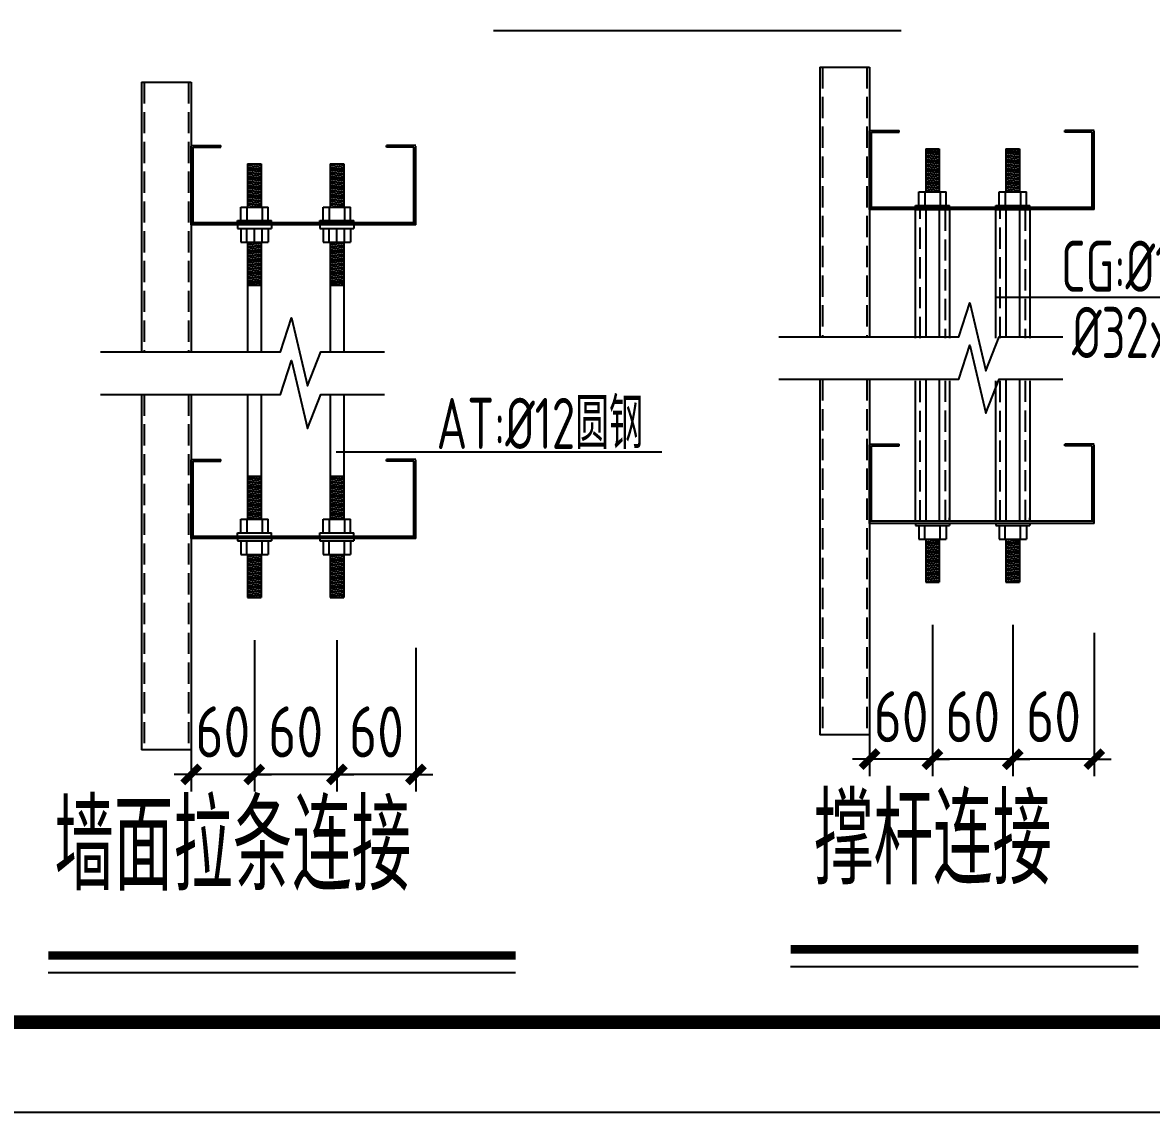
# Model space of a CAD drawing. Extents: x 177291 to 1288761, y 177638 to 322898.
# Drawn here: x 1037225 to 1050487, y 177960 to 190771 of the extents above; entities that cross this region are included whole.
import ezdxf
from ezdxf.enums import TextEntityAlignment as Align

# ---------------------------------------------------------------- set-up
doc = ezdxf.new("R2010")
doc.units = 0
doc.header["$LTSCALE"] = 1000
doc.linetypes.add('DASH', pattern=[0.35, 0.25, -0.1])
for name, color, linetype in [('AXIS_DIM', 3, 'Continuous'), ('Jjlx', 2, 'Continuous'), ('LT', 27, 'Continuous'), ('NUM', 7, 'Continuous'), ('PUB_TITLE', 4, 'Continuous'), ('PZ', 202, 'Continuous'), ('THIN', 7, 'Continuous'), ('引线', 3, 'Continuous'), ('文字', 7, 'Continuous'), ('细实线', 6, 'Continuous')]:
    doc.layers.add(name, color=color, linetype=linetype)
doc.styles.add('TSSD_Dimension', font='Tssdeng.shx', dxfattribs={"width": 0.8, "bigfont": 'hztxt.shx'})
doc.styles.add('标准字体', font='tssdeng.shx', dxfattribs={"width": 0.7, "bigfont": 'tssdchn.shx'})
doc.dimstyles.new('TSSD_20_200', dxfattribs={"dimtxt": 600, "dimasz": 200, "dimexe": 200, "dimexo": 500, "dimgap": 200, "dimtad": 1, "dimdec": 0, "dimlfac": 0.05, "dimzin": 0, "dimdsep": 46, "dimtxsty": 'TSSD_Dimension', "dimblk": 'ARCHTICK', "dimblk1": 'ARCHTICK', "dimblk2": 'ARCHTICK', "dimcen": 0, "dimdle": 200, "dimclrt": 7, "dimadec": 0, "dimazin": 0, "dimtfac": 1, "dimtdec": 0, "dimtix": 1, "dimtmove": 2, "dimatfit": 3, "dimfxl": 1, "dimtolj": 1, "dimtzin": 0, "dimarcsym": 0})

# ---------------------------------------------------------------- blocks, each defined once
blk = doc.blocks.new('_ArchTick')
at = {"color": 0, "linetype": 'ByBlock', "const_width": 0.4}
blk.add_lwpolyline([(-0.5, -0.5), (0.5, 0.5)], dxfattribs=at)
blk = doc.blocks.new('*D662')
at = {"layer": 'AXIS_DIM', "color": 0, "lineweight": -2, "transparency": 16777216}
for p, q in [((1039206, 183512), (1039206, 181733)), ((1039948, 183512), (1039948, 181733)), ((1039206, 181933), (1039006, 181933)), ((1039948, 181933), (1039206, 181933)), ((1039948, 181933), (1040148, 181933))]:
    blk.add_line(p, q, dxfattribs=at)
at = {"layer": 'Defpoints', "color": 0, "transparency": 16777216}
for p in [(1039206, 184012), (1039948, 184012), (1039206, 181933)]:
    blk.add_point(p, dxfattribs=at)
at = {"layer": 'AXIS_DIM', "color": 0, "lineweight": -2, "transparency": 16777216, "xscale": 200, "yscale": 200, "zscale": 200}
blk.add_blockref('_ArchTick', (1039206, 181933), dxfattribs=at)
at = {"layer": 'AXIS_DIM', "color": 0, "lineweight": -2, "transparency": 16777216, "xscale": 200, "yscale": 200, "zscale": 200, "rotation": 180}
blk.add_blockref('_ArchTick', (1039948, 181933), dxfattribs=at)
at = {"layer": 'AXIS_DIM', "color": 7, "transparency": 16777216, "insert": (1039577, 182433), "char_height": 600, "attachment_point": 5, "style": 'TSSD_Dimension'}
blk.add_mtext('\\A1;60', dxfattribs=at)
blk = doc.blocks.new('*D663')
at = {"layer": 'AXIS_DIM', "color": 0, "lineweight": -2, "transparency": 16777216}
for p, q in [((1040917, 183512), (1040917, 181733)), ((1041846, 183420), (1041846, 181733)), ((1040917, 181933), (1040717, 181933)), ((1041846, 181933), (1040917, 181933)), ((1041846, 181933), (1042046, 181933))]:
    blk.add_line(p, q, dxfattribs=at)
at = {"layer": 'Defpoints', "color": 0, "transparency": 16777216}
for p in [(1040917, 184012), (1041846, 183920), (1040917, 181933)]:
    blk.add_point(p, dxfattribs=at)
at = {"layer": 'AXIS_DIM', "color": 0, "lineweight": -2, "transparency": 16777216, "xscale": 200, "yscale": 200, "zscale": 200}
blk.add_blockref('_ArchTick', (1040917, 181933), dxfattribs=at)
at = {"layer": 'AXIS_DIM', "color": 0, "lineweight": -2, "transparency": 16777216, "xscale": 200, "yscale": 200, "zscale": 200, "rotation": 180}
blk.add_blockref('_ArchTick', (1041846, 181933), dxfattribs=at)
at = {"layer": 'AXIS_DIM', "color": 7, "transparency": 16777216, "insert": (1041382, 182433), "char_height": 600, "attachment_point": 5, "style": 'TSSD_Dimension'}
blk.add_mtext('\\A1;60', dxfattribs=at)
blk = doc.blocks.new('*D664')
at = {"layer": 'AXIS_DIM', "color": 0, "lineweight": -2, "transparency": 16777216}
for p, q in [((1048858, 183691), (1048858, 181912)), ((1049816, 183598), (1049816, 181912)), ((1048858, 182112), (1048658, 182112)), ((1049816, 182112), (1048858, 182112)), ((1049816, 182112), (1050016, 182112))]:
    blk.add_line(p, q, dxfattribs=at)
at = {"layer": 'Defpoints', "color": 0, "transparency": 16777216}
for p in [(1048858, 184191), (1049816, 184098), (1048858, 182112)]:
    blk.add_point(p, dxfattribs=at)
at = {"layer": 'AXIS_DIM', "color": 0, "lineweight": -2, "transparency": 16777216, "xscale": 200, "yscale": 200, "zscale": 200}
blk.add_blockref('_ArchTick', (1048858, 182112), dxfattribs=at)
at = {"layer": 'AXIS_DIM', "color": 0, "lineweight": -2, "transparency": 16777216, "xscale": 200, "yscale": 200, "zscale": 200, "rotation": 180}
blk.add_blockref('_ArchTick', (1049816, 182112), dxfattribs=at)
at = {"layer": 'AXIS_DIM', "color": 7, "transparency": 16777216, "insert": (1049337, 182612), "char_height": 600, "attachment_point": 5, "style": 'TSSD_Dimension'}
blk.add_mtext('\\A1;60', dxfattribs=at)
blk = doc.blocks.new('*D665')
at = {"layer": 'AXIS_DIM', "color": 0, "lineweight": -2, "transparency": 16777216}
for p, q in [((1047176, 183691), (1047176, 181912)), ((1047915, 183691), (1047915, 181912)), ((1047176, 182112), (1046976, 182112)), ((1047915, 182112), (1047176, 182112)), ((1047915, 182112), (1048115, 182112))]:
    blk.add_line(p, q, dxfattribs=at)
at = {"layer": 'Defpoints', "color": 0, "transparency": 16777216}
for p in [(1047176, 184191), (1047915, 184191), (1047176, 182112)]:
    blk.add_point(p, dxfattribs=at)
at = {"layer": 'AXIS_DIM', "color": 0, "lineweight": -2, "transparency": 16777216, "xscale": 200, "yscale": 200, "zscale": 200}
blk.add_blockref('_ArchTick', (1047176, 182112), dxfattribs=at)
at = {"layer": 'AXIS_DIM', "color": 0, "lineweight": -2, "transparency": 16777216, "xscale": 200, "yscale": 200, "zscale": 200, "rotation": 180}
blk.add_blockref('_ArchTick', (1047915, 182112), dxfattribs=at)
at = {"layer": 'AXIS_DIM', "color": 7, "transparency": 16777216, "insert": (1047546, 182612), "char_height": 600, "attachment_point": 5, "style": 'TSSD_Dimension'}
blk.add_mtext('\\A1;60', dxfattribs=at)
blk = doc.blocks.new('*D666')
at = {"layer": 'AXIS_DIM', "color": 0, "lineweight": -2, "transparency": 16777216}
for p, q in [((1047915, 183691), (1047915, 181912)), ((1048858, 183691), (1048858, 181912)), ((1047915, 182112), (1047715, 182112)), ((1048858, 182112), (1047915, 182112)), ((1048858, 182112), (1049058, 182112))]:
    blk.add_line(p, q, dxfattribs=at)
at = {"layer": 'Defpoints', "color": 0, "transparency": 16777216}
for p in [(1047915, 184191), (1048858, 184191), (1047915, 182112)]:
    blk.add_point(p, dxfattribs=at)
at = {"layer": 'AXIS_DIM', "color": 0, "lineweight": -2, "transparency": 16777216, "xscale": 200, "yscale": 200, "zscale": 200}
blk.add_blockref('_ArchTick', (1047915, 182112), dxfattribs=at)
at = {"layer": 'AXIS_DIM', "color": 0, "lineweight": -2, "transparency": 16777216, "xscale": 200, "yscale": 200, "zscale": 200, "rotation": 180}
blk.add_blockref('_ArchTick', (1048858, 182112), dxfattribs=at)
at = {"layer": 'AXIS_DIM', "color": 7, "transparency": 16777216, "insert": (1048387, 182612), "char_height": 600, "attachment_point": 5, "style": 'TSSD_Dimension'}
blk.add_mtext('\\A1;60', dxfattribs=at)
blk = doc.blocks.new('*D667')
at = {"layer": 'AXIS_DIM', "color": 0, "lineweight": -2, "transparency": 16777216}
for p, q in [((1039948, 183512), (1039948, 181733)), ((1040917, 183512), (1040917, 181733)), ((1039948, 181933), (1039748, 181933)), ((1040917, 181933), (1039948, 181933)), ((1040917, 181933), (1041117, 181933))]:
    blk.add_line(p, q, dxfattribs=at)
at = {"layer": 'Defpoints', "color": 0, "transparency": 16777216}
for p in [(1039948, 184012), (1040917, 184012), (1039948, 181933)]:
    blk.add_point(p, dxfattribs=at)
at = {"layer": 'AXIS_DIM', "color": 0, "lineweight": -2, "transparency": 16777216, "xscale": 200, "yscale": 200, "zscale": 200}
blk.add_blockref('_ArchTick', (1039948, 181933), dxfattribs=at)
at = {"layer": 'AXIS_DIM', "color": 0, "lineweight": -2, "transparency": 16777216, "xscale": 200, "yscale": 200, "zscale": 200, "rotation": 180}
blk.add_blockref('_ArchTick', (1040917, 181933), dxfattribs=at)
at = {"layer": 'AXIS_DIM', "color": 7, "transparency": 16777216, "insert": (1040433, 182433), "char_height": 600, "attachment_point": 5, "style": 'TSSD_Dimension'}
blk.add_mtext('\\A1;60', dxfattribs=at)

msp = doc.modelspace()

# ---------------------------------------------------------------- linework, layer by layer
at = {"color": 3}
msp.add_lwpolyline([(1042755.59, 190675.53), (1047548.3, 190675.53)], dxfattribs=at)
at = {"layer": 'Jjlx', "linetype": 'DASH'}
for p, q in [((1046621.83, 190247.37), (1046621.83, 187077.74)), ((1047144.42, 190247.37), (1047144.42, 187077.74)), ((1038651.64, 190068.8), (1038651.64, 186899.17)), ((1039174.24, 190068.8), (1039174.24, 186899.17)), ((1046621.83, 186577.18), (1046621.83, 182398.72)), ((1047144.42, 186577.18), (1047144.42, 182398.72)), ((1038651.64, 186398.61), (1038651.64, 182220.15)), ((1039174.24, 186398.61), (1039174.24, 182220.15))]:
    msp.add_line(p, q, dxfattribs=at)
at = {"layer": 'Jjlx'}
for p, q in [((1047755.09, 188621.11, 2889.46), (1047755.09, 188781.11, 2889.46)), ((1047755.09, 188781.11, 2889.46), (1048075.09, 188781.11, 2889.46)), ((1047825.92, 188781.11, 2889.46), (1047825.92, 188621.11, 2889.46)), ((1048004.26, 188781.11, 2889.46), (1048004.26, 188621.11, 2889.46)), ((1048075.09, 188621.11, 2889.46), (1048075.09, 188781.11, 2889.46)), ((1048698.38, 188621.11, 2889.46), (1048698.38, 188781.11, 2889.46)), ((1048698.38, 188781.11, 2889.46), (1049018.38, 188781.11, 2889.46)), ((1048769.21, 188781.11, 2889.46), (1048769.21, 188621.11, 2889.46)), ((1048947.55, 188781.11, 2889.46), (1048947.55, 188621.11, 2889.46)), ((1049018.38, 188621.11, 2889.46), (1049018.38, 188781.11, 2889.46)), ((1039788.3, 188602.55, 2889.46), (1040108.3, 188602.55, 2889.46)), ((1039788.3, 188442.55, 2889.46), (1039788.3, 188602.55, 2889.46)), ((1039859.13, 188602.55, 2889.46), (1039859.13, 188442.55, 2889.46)), ((1040037.46, 188602.55, 2889.46), (1040037.46, 188442.55, 2889.46)), ((1040108.3, 188442.55, 2889.46), (1040108.3, 188602.55, 2889.46)), ((1040757.28, 188602.55, 2889.46), (1041077.28, 188602.55, 2889.46)), ((1040757.28, 188442.55, 2889.46), (1040757.28, 188602.55, 2889.46)), ((1040828.11, 188602.55, 2889.46), (1040828.11, 188442.55, 2889.46)), ((1041006.45, 188602.55, 2889.46), (1041006.45, 188442.55, 2889.46)), ((1041077.28, 188442.55, 2889.46), (1041077.28, 188602.55, 2889.46)), ((1039748.3, 188442.55, 2889.46), (1040148.3, 188442.55, 2889.46)), ((1039748.3, 188415.88, 2889.46), (1039748.3, 188442.55, 2889.46)), ((1039748.3, 188393.89, 2889.46), (1039748.3, 188349.21, 2889.46)), ((1039748.3, 188349.21, 2889.46), (1040148.3, 188349.21, 2889.46)), ((1039788.3, 188349.21, 2889.46), (1039788.3, 188189.21, 2889.46)), ((1039859.13, 188189.21, 2889.46), (1039859.13, 188349.21, 2889.46)), ((1039948.3, 188189.21, 2889.46), (1039948.3, 188349.21, 2889.46)), ((1040037.46, 188189.21, 2889.46), (1040037.46, 188349.21, 2889.46)), ((1040108.3, 188349.21, 2889.46), (1040108.3, 188189.21, 2889.46)), ((1040148.3, 188415.88, 2889.46), (1040148.3, 188442.55, 2889.46)), ((1040148.3, 188393.89, 2889.46), (1040148.3, 188349.21, 2889.46)), ((1040717.28, 188442.55, 2889.46), (1041117.28, 188442.55, 2889.46)), ((1040717.28, 188415.88, 2889.46), (1040717.28, 188442.55, 2889.46)), ((1040717.28, 188393.89, 2889.46), (1040717.28, 188349.21, 2889.46)), ((1040717.28, 188349.21, 2889.46), (1041117.28, 188349.21, 2889.46)), ((1040757.28, 188349.21, 2889.46), (1040757.28, 188189.21, 2889.46)), ((1040828.11, 188189.21, 2889.46), (1040828.11, 188349.21, 2889.46)), ((1040917.28, 188189.21, 2889.46), (1040917.28, 188349.21, 2889.46)), ((1041006.45, 188189.21, 2889.46), (1041006.45, 188349.21, 2889.46)), ((1041077.28, 188349.21, 2889.46), (1041077.28, 188189.21, 2889.46)), ((1041117.28, 188415.88, 2889.46), (1041117.28, 188442.55, 2889.46)), ((1041117.28, 188393.89, 2889.46), (1041117.28, 188349.21, 2889.46)), ((1039788.3, 188189.21, 2889.46), (1040108.3, 188189.21, 2889.46)), ((1040757.28, 188189.21, 2889.46), (1041077.28, 188189.21, 2889.46)), ((1039788.3, 184932.36, 2889.46), (1040108.3, 184932.36, 2889.46)), ((1039788.3, 184772.36, 2889.46), (1039788.3, 184932.36, 2889.46)), ((1039859.13, 184932.36, 2889.46), (1039859.13, 184772.36, 2889.46)), ((1040037.46, 184932.36, 2889.46), (1040037.46, 184772.36, 2889.46)), ((1040108.3, 184772.36, 2889.46), (1040108.3, 184932.36, 2889.46)), ((1040757.28, 184932.36, 2889.46), (1041077.28, 184932.36, 2889.46)), ((1040757.28, 184772.36, 2889.46), (1040757.28, 184932.36, 2889.46)), ((1040828.11, 184932.36, 2889.46), (1040828.11, 184772.36, 2889.46)), ((1041006.45, 184932.36, 2889.46), (1041006.45, 184772.36, 2889.46)), ((1041077.28, 184772.36, 2889.46), (1041077.28, 184932.36, 2889.46)), ((1039748.3, 184772.36, 2889.46), (1040148.3, 184772.36, 2889.46)), ((1039748.3, 184729.69, 2889.46), (1039748.3, 184772.36, 2889.46)), ((1040148.3, 184729.69, 2889.46), (1040148.3, 184772.36, 2889.46)), ((1040717.28, 184772.36, 2889.46), (1041117.28, 184772.36, 2889.46)), ((1040717.28, 184729.69, 2889.46), (1040717.28, 184772.36, 2889.46)), ((1041117.28, 184729.69, 2889.46), (1041117.28, 184772.36, 2889.46)), ((1039748.3, 184705.69, 2889.46), (1039748.3, 184679.02, 2889.46)), ((1039748.3, 184679.02, 2889.46), (1040148.3, 184679.02, 2889.46)), ((1039788.3, 184679.02, 2889.46), (1039788.3, 184519.02, 2889.46)), ((1039859.13, 184519.02, 2889.46), (1039859.13, 184679.02, 2889.46)), ((1040037.46, 184519.02, 2889.46), (1040037.46, 184679.02, 2889.46)), ((1040108.3, 184679.02, 2889.46), (1040108.3, 184519.02, 2889.46)), ((1040148.3, 184705.69, 2889.46), (1040148.3, 184679.02, 2889.46)), ((1040717.28, 184705.69, 2889.46), (1040717.28, 184679.02, 2889.46)), ((1040717.28, 184679.02, 2889.46), (1041117.28, 184679.02, 2889.46)), ((1040757.28, 184679.02, 2889.46), (1040757.28, 184519.02, 2889.46)), ((1040828.11, 184519.02, 2889.46), (1040828.11, 184679.02, 2889.46)), ((1041006.45, 184519.02, 2889.46), (1041006.45, 184679.02, 2889.46)), ((1041077.28, 184679.02, 2889.46), (1041077.28, 184519.02, 2889.46)), ((1041117.28, 184705.69, 2889.46), (1041117.28, 184679.02, 2889.46)), ((1039788.3, 184519.02, 2889.46), (1040108.3, 184519.02, 2889.46)), ((1040757.28, 184519.02, 2889.46), (1041077.28, 184519.02, 2889.46))]:
    msp.add_line(p, q, dxfattribs=at)
at = {"layer": 'LT'}
for p, q in [((1047175.99, 189503.04), (1047523.13, 189503.04)), ((1047175.99, 188572.46), (1047175.99, 189496.46)), ((1047199.99, 188596.46), (1047199.99, 189482.73)), ((1047199.99, 189482.73), (1047523.13, 189482.73)), ((1047523.13, 189482.73), (1047523.13, 189503.04)), ((1049468.85, 189482.73), (1049468.85, 189503.04)), ((1049815.99, 189503.04), (1049468.85, 189503.04)), ((1049791.99, 189482.73), (1049468.85, 189482.73)), ((1049791.99, 188596.46), (1049791.99, 189482.73)), ((1049815.99, 188572.46), (1049815.99, 189496.46)), ((1039205.8, 189324.47), (1039552.95, 189324.47)), ((1039205.8, 188393.89), (1039205.8, 189317.89)), ((1039229.8, 189304.16), (1039552.95, 189304.16)), ((1039229.8, 188417.89), (1039229.8, 189304.16)), ((1039552.95, 189304.16), (1039552.95, 189324.47)), ((1041845.8, 189324.47), (1041498.66, 189324.47)), ((1041498.66, 189304.16), (1041498.66, 189324.47)), ((1041821.8, 189304.16), (1041498.66, 189304.16)), ((1041821.8, 188417.89), (1041821.8, 189304.16)), ((1041845.8, 188393.89), (1041845.8, 189317.89)), ((1049815.99, 188596.46), (1047175.99, 188596.46)), ((1049815.99, 188572.46), (1047175.99, 188572.46)), ((1041845.8, 188417.89), (1039205.8, 188417.89)), ((1041845.8, 188393.89), (1039205.8, 188393.89)), ((1047175.99, 185814.84), (1047523.13, 185814.84)), ((1047175.99, 184884.26, 2889.46), (1047175.99, 185808.26, 2889.46)), ((1047523.13, 185794.53), (1047523.13, 185814.84)), ((1049815.99, 185814.84), (1049468.85, 185814.84)), ((1049468.85, 185794.53), (1049468.85, 185814.84)), ((1049815.99, 184884.26), (1049815.99, 185808.26)), ((1047199.99, 184908.26), (1047199.99, 185794.53)), ((1047199.99, 185794.53), (1047523.13, 185794.53)), ((1049791.99, 185794.53), (1049468.85, 185794.53)), ((1049791.99, 184908.26), (1049791.99, 185794.53)), ((1039205.8, 185636.27), (1039552.95, 185636.27)), ((1039205.8, 184705.69, 2889.46), (1039205.8, 185629.69, 2889.46)), ((1039229.8, 185615.96), (1039552.95, 185615.96)), ((1039229.8, 184729.69), (1039229.8, 185615.96)), ((1039552.95, 185615.96), (1039552.95, 185636.27)), ((1041498.66, 185615.96), (1041498.66, 185636.27)), ((1041845.8, 185636.27), (1041498.66, 185636.27)), ((1041821.8, 185615.96), (1041498.66, 185615.96)), ((1041821.8, 184729.69), (1041821.8, 185615.96)), ((1041845.8, 184705.69), (1041845.8, 185629.69)), ((1049815.99, 184908.26), (1047175.99, 184908.26)), ((1049815.99, 184884.26), (1047175.99, 184884.26)), ((1041845.8, 184729.69), (1039205.8, 184729.69)), ((1041845.8, 184705.69), (1039205.8, 184705.69))]:
    msp.add_line(p, q, dxfattribs=at)
at = {"layer": 'NUM', "const_width": 100}
for points in [[(1037525.22, 179804.31), (1043017.19, 179804.31)], [(1046247.01, 179876.77), (1050332.63, 179876.77)]]:
    msp.add_lwpolyline(points, dxfattribs=at)
at = {"layer": 'PUB_TITLE'}
msp.add_lwpolyline([(993975.61, 240960.27), (1105446.22, 240960.27), (1105446.22, 177959.98), (993975.61, 177959.98)], close=True, dxfattribs=at)
at = {"layer": 'PUB_TITLE', "const_width": 159.09}
msp.add_lwpolyline([(996627.14, 179020.59), (996627.14, 239899.66), (1104385.61, 239899.66), (1104385.61, 179020.59)], close=True, dxfattribs=at)
at = {"layer": 'PZ'}
for p, q in [((1047835.09, 189287.78, 2889.46), (1047995.09, 189287.78, 2889.46)), ((1047835.09, 189268.37, 2889.46), (1047981.69, 189287.78, 2889.46)), ((1047835.09, 189287.78, 2889.46), (1047835.09, 188781.11, 2889.46)), ((1047835.09, 189247.18, 2889.46), (1047995.09, 189268.37, 2889.46)), ((1047995.09, 189287.78, 2889.46), (1047995.09, 188781.11, 2889.46)), ((1048778.38, 189287.78, 2889.46), (1048938.38, 189287.78, 2889.46)), ((1048778.38, 189268.37, 2889.46), (1048924.99, 189287.78, 2889.46)), ((1048778.38, 189287.78, 2889.46), (1048778.38, 188781.11, 2889.46)), ((1048778.38, 189247.18, 2889.46), (1048938.38, 189268.37, 2889.46)), ((1048938.38, 189287.78, 2889.46), (1048938.38, 188781.11, 2889.46)), ((1047835.09, 189226, 2889.46), (1047995.09, 189247.18, 2889.46)), ((1047835.09, 189204.81, 2889.46), (1047995.09, 189226, 2889.46)), ((1047835.09, 189183.63, 2889.46), (1047995.09, 189204.81, 2889.46)), ((1047835.09, 189162.44, 2889.46), (1047995.09, 189183.63, 2889.46)), ((1047835.09, 189141.26, 2889.46), (1047995.09, 189162.44, 2889.46)), ((1047835.09, 189120.07, 2889.46), (1047995.09, 189141.26, 2889.46)), ((1048778.38, 189226, 2889.46), (1048938.38, 189247.18, 2889.46)), ((1048778.38, 189204.81, 2889.46), (1048938.38, 189226, 2889.46)), ((1048778.38, 189183.63, 2889.46), (1048938.38, 189204.81, 2889.46)), ((1048778.38, 189162.44, 2889.46), (1048938.38, 189183.63, 2889.46)), ((1048778.38, 189141.26, 2889.46), (1048938.38, 189162.44, 2889.46)), ((1048778.38, 189120.07, 2889.46), (1048938.38, 189141.26, 2889.46)), ((1039868.3, 189109.21, 2889.46), (1039868.3, 188602.55, 2889.46)), ((1039868.3, 189089.8, 2889.46), (1040014.9, 189109.21, 2889.46)), ((1039868.3, 189109.21, 2889.46), (1040028.3, 189109.21, 2889.46)), ((1039868.3, 189068.62, 2889.46), (1040028.3, 189089.8, 2889.46)), ((1039868.3, 189047.43, 2889.46), (1040028.3, 189068.62, 2889.46)), ((1039868.3, 189026.25, 2889.46), (1040028.3, 189047.43, 2889.46)), ((1039868.3, 189005.06, 2889.46), (1040028.3, 189026.25, 2889.46)), ((1039868.3, 188983.88, 2889.46), (1040028.3, 189005.06, 2889.46)), ((1040028.3, 189109.21, 2889.46), (1040028.3, 188602.55, 2889.46)), ((1040837.28, 189109.21, 2889.46), (1040837.28, 188602.55, 2889.46)), ((1040837.28, 189089.8, 2889.46), (1040983.88, 189109.21, 2889.46)), ((1040837.28, 189109.21, 2889.46), (1040997.28, 189109.21, 2889.46)), ((1040837.28, 189068.62, 2889.46), (1040997.28, 189089.8, 2889.46)), ((1040837.28, 189047.43, 2889.46), (1040997.28, 189068.62, 2889.46)), ((1040837.28, 189026.25, 2889.46), (1040997.28, 189047.43, 2889.46)), ((1040837.28, 189005.06, 2889.46), (1040997.28, 189026.25, 2889.46)), ((1040837.28, 188983.88, 2889.46), (1040997.28, 189005.06, 2889.46)), ((1040997.28, 189109.21, 2889.46), (1040997.28, 188602.55, 2889.46)), ((1047835.09, 189098.89, 2889.46), (1047995.09, 189120.07, 2889.46)), ((1047835.09, 189077.7, 2889.46), (1047995.09, 189098.89, 2889.46)), ((1047835.09, 189056.52, 2889.46), (1047995.09, 189077.7, 2889.46)), ((1047835.09, 189035.33, 2889.46), (1047995.09, 189056.52, 2889.46)), ((1047835.09, 189014.15, 2889.46), (1047995.09, 189035.33, 2889.46)), ((1047835.09, 188992.96, 2889.46), (1047995.09, 189014.15, 2889.46)), ((1047835.09, 188971.78, 2889.46), (1047995.09, 188992.96, 2889.46)), ((1048778.38, 189098.89, 2889.46), (1048938.38, 189120.07, 2889.46)), ((1048778.38, 189077.7, 2889.46), (1048938.38, 189098.89, 2889.46)), ((1048778.38, 189056.52, 2889.46), (1048938.38, 189077.7, 2889.46)), ((1048778.38, 189035.33, 2889.46), (1048938.38, 189056.52, 2889.46)), ((1048778.38, 189014.15, 2889.46), (1048938.38, 189035.33, 2889.46)), ((1048778.38, 188992.96, 2889.46), (1048938.38, 189014.15, 2889.46)), ((1048778.38, 188971.78, 2889.46), (1048938.38, 188992.96, 2889.46)), ((1039868.3, 188962.69, 2889.46), (1040028.3, 188983.88, 2889.46)), ((1039868.3, 188941.51, 2889.46), (1040028.3, 188962.69, 2889.46)), ((1039868.3, 188920.32, 2889.46), (1040028.3, 188941.51, 2889.46)), ((1039868.3, 188899.14, 2889.46), (1040028.3, 188920.32, 2889.46)), ((1039868.3, 188877.95, 2889.46), (1040028.3, 188899.14, 2889.46)), ((1039868.3, 188856.77, 2889.46), (1040028.3, 188877.95, 2889.46)), ((1040837.28, 188962.69, 2889.46), (1040997.28, 188983.88, 2889.46)), ((1040837.28, 188941.51, 2889.46), (1040997.28, 188962.69, 2889.46)), ((1040837.28, 188920.32, 2889.46), (1040997.28, 188941.51, 2889.46)), ((1040837.28, 188899.14, 2889.46), (1040997.28, 188920.32, 2889.46)), ((1040837.28, 188877.95, 2889.46), (1040997.28, 188899.14, 2889.46)), ((1040837.28, 188856.77, 2889.46), (1040997.28, 188877.95, 2889.46)), ((1047835.09, 188950.59, 2889.46), (1047995.09, 188971.78, 2889.46)), ((1047835.09, 188929.41, 2889.46), (1047995.09, 188950.59, 2889.46)), ((1047835.09, 188908.22, 2889.46), (1047995.09, 188929.41, 2889.46)), ((1047835.09, 188887.04, 2889.46), (1047995.09, 188908.22, 2889.46)), ((1047835.09, 188865.85, 2889.46), (1047995.09, 188887.04, 2889.46)), ((1047835.09, 188844.67, 2889.46), (1047995.09, 188865.85, 2889.46)), ((1048778.38, 188950.59, 2889.46), (1048938.38, 188971.78, 2889.46)), ((1048778.38, 188929.41, 2889.46), (1048938.38, 188950.59, 2889.46)), ((1048778.38, 188908.22, 2889.46), (1048938.38, 188929.41, 2889.46)), ((1048778.38, 188887.04, 2889.46), (1048938.38, 188908.22, 2889.46)), ((1048778.38, 188865.85, 2889.46), (1048938.38, 188887.04, 2889.46)), ((1048778.38, 188844.67, 2889.46), (1048938.38, 188865.85, 2889.46)), ((1039868.3, 188835.58, 2889.46), (1040028.3, 188856.77, 2889.46)), ((1039868.3, 188814.4, 2889.46), (1040028.3, 188835.58, 2889.46)), ((1039868.3, 188793.21, 2889.46), (1040028.3, 188814.4, 2889.46)), ((1039868.3, 188772.03, 2889.46), (1040028.3, 188793.21, 2889.46)), ((1039868.3, 188750.84, 2889.46), (1040028.3, 188772.03, 2889.46)), ((1039868.3, 188729.66, 2889.46), (1040028.3, 188750.84, 2889.46)), ((1039868.3, 188708.47, 2889.46), (1040028.3, 188729.66, 2889.46)), ((1040837.28, 188835.58, 2889.46), (1040997.28, 188856.77, 2889.46)), ((1040837.28, 188814.4, 2889.46), (1040997.28, 188835.58, 2889.46)), ((1040837.28, 188793.21, 2889.46), (1040997.28, 188814.4, 2889.46)), ((1040837.28, 188772.03, 2889.46), (1040997.28, 188793.21, 2889.46)), ((1040837.28, 188750.84, 2889.46), (1040997.28, 188772.03, 2889.46)), ((1040837.28, 188729.66, 2889.46), (1040997.28, 188750.84, 2889.46)), ((1040837.28, 188708.47, 2889.46), (1040997.28, 188729.66, 2889.46)), ((1047835.09, 188823.48, 2889.46), (1047995.09, 188844.67, 2889.46)), ((1047835.09, 188802.3, 2889.46), (1047995.09, 188823.48, 2889.46)), ((1047835.09, 188781.11, 2889.46), (1047995.09, 188802.3, 2889.46)), ((1048778.38, 188823.48, 2889.46), (1048938.38, 188844.67, 2889.46)), ((1048778.38, 188802.3, 2889.46), (1048938.38, 188823.48, 2889.46)), ((1048778.38, 188781.11, 2889.46), (1048938.38, 188802.3, 2889.46)), ((1039868.3, 188687.29, 2889.46), (1040028.3, 188708.47, 2889.46)), ((1039868.3, 188666.1, 2889.46), (1040028.3, 188687.29, 2889.46)), ((1039868.3, 188644.92, 2889.46), (1040028.3, 188666.1, 2889.46)), ((1039868.3, 188623.73, 2889.46), (1040028.3, 188644.92, 2889.46)), ((1039868.3, 188602.55, 2889.46), (1040028.3, 188623.73, 2889.46)), ((1040837.28, 188687.29, 2889.46), (1040997.28, 188708.47, 2889.46)), ((1040837.28, 188666.1, 2889.46), (1040997.28, 188687.29, 2889.46)), ((1040837.28, 188644.92, 2889.46), (1040997.28, 188666.1, 2889.46)), ((1040837.28, 188623.73, 2889.46), (1040997.28, 188644.92, 2889.46)), ((1040837.28, 188602.55, 2889.46), (1040997.28, 188623.73, 2889.46)), ((1047835.09, 188572.46, 2889.46), (1047835.09, 187077.74, 2889.46)), ((1047995.09, 188572.46, 2889.46), (1047995.09, 187077.74, 2889.46)), ((1048778.38, 188572.46, 2889.46), (1048778.38, 187077.74, 2889.46)), ((1048938.38, 188572.46, 2889.46), (1048938.38, 187077.74, 2889.46)), ((1039868.3, 188189.21, 2889.46), (1039868.3, 186899.17, 2889.46)), ((1039868.3, 188189.21, 2889.46), (1040028.3, 188168.03, 2889.46)), ((1039868.3, 188189.21, 2889.46), (1039868.3, 187682.55, 2889.46)), ((1039868.3, 188168.03, 2889.46), (1040028.3, 188146.84, 2889.46)), ((1039868.3, 188146.84, 2889.46), (1040028.3, 188125.66, 2889.46)), ((1039868.3, 188125.66, 2889.46), (1040028.3, 188104.47, 2889.46)), ((1039868.3, 188104.47, 2889.46), (1040028.3, 188083.29, 2889.46)), ((1039868.3, 188083.29, 2889.46), (1040028.3, 188062.1, 2889.46)), ((1040028.3, 188189.21, 2889.46), (1040028.3, 186899.17, 2889.46)), ((1040028.3, 188189.21, 2889.46), (1040028.3, 187682.55, 2889.46)), ((1040837.28, 188189.21, 2889.46), (1040837.28, 186899.17, 2889.46)), ((1040837.28, 188189.21, 2889.46), (1040997.28, 188168.03, 2889.46)), ((1040837.28, 188189.21, 2889.46), (1040837.28, 187682.55, 2889.46)), ((1040837.28, 188168.03, 2889.46), (1040997.28, 188146.84, 2889.46)), ((1040837.28, 188146.84, 2889.46), (1040997.28, 188125.66, 2889.46)), ((1040837.28, 188125.66, 2889.46), (1040997.28, 188104.47, 2889.46)), ((1040837.28, 188104.47, 2889.46), (1040997.28, 188083.29, 2889.46)), ((1040837.28, 188083.29, 2889.46), (1040997.28, 188062.1, 2889.46)), ((1040997.28, 188189.21, 2889.46), (1040997.28, 186899.17, 2889.46)), ((1040997.28, 188189.21, 2889.46), (1040997.28, 187682.55, 2889.46)), ((1039868.3, 188062.1, 2889.46), (1040028.3, 188040.92, 2889.46)), ((1039868.3, 188040.92, 2889.46), (1040028.3, 188019.73, 2889.46)), ((1039868.3, 188019.73, 2889.46), (1040028.3, 187998.55, 2889.46)), ((1039868.3, 187998.55, 2889.46), (1040028.3, 187977.36, 2889.46)), ((1039868.3, 187977.36, 2889.46), (1040028.3, 187956.18, 2889.46)), ((1039868.3, 187956.18, 2889.46), (1040028.3, 187934.99, 2889.46)), ((1039868.3, 187934.99, 2889.46), (1040028.3, 187913.81, 2889.46)), ((1040837.28, 188062.1, 2889.46), (1040997.28, 188040.92, 2889.46)), ((1040837.28, 188040.92, 2889.46), (1040997.28, 188019.73, 2889.46)), ((1040837.28, 188019.73, 2889.46), (1040997.28, 187998.55, 2889.46)), ((1040837.28, 187998.55, 2889.46), (1040997.28, 187977.36, 2889.46)), ((1040837.28, 187977.36, 2889.46), (1040997.28, 187956.18, 2889.46)), ((1040837.28, 187956.18, 2889.46), (1040997.28, 187934.99, 2889.46)), ((1040837.28, 187934.99, 2889.46), (1040997.28, 187913.81, 2889.46)), ((1039868.3, 187913.81, 2889.46), (1040028.3, 187892.62, 2889.46)), ((1039868.3, 187892.62, 2889.46), (1040028.3, 187871.44, 2889.46)), ((1039868.3, 187871.44, 2889.46), (1040028.3, 187850.25, 2889.46)), ((1039868.3, 187850.25, 2889.46), (1040028.3, 187829.07, 2889.46)), ((1039868.3, 187829.07, 2889.46), (1040028.3, 187807.88, 2889.46)), ((1039868.3, 187807.88, 2889.46), (1040028.3, 187786.7, 2889.46)), ((1040837.28, 187913.81, 2889.46), (1040997.28, 187892.62, 2889.46)), ((1040837.28, 187892.62, 2889.46), (1040997.28, 187871.44, 2889.46)), ((1040837.28, 187871.44, 2889.46), (1040997.28, 187850.25, 2889.46)), ((1040837.28, 187850.25, 2889.46), (1040997.28, 187829.07, 2889.46)), ((1040837.28, 187829.07, 2889.46), (1040997.28, 187807.88, 2889.46)), ((1040837.28, 187807.88, 2889.46), (1040997.28, 187786.7, 2889.46)), ((1039868.3, 187786.7, 2889.46), (1040028.3, 187765.51, 2889.46)), ((1039868.3, 187765.51, 2889.46), (1040028.3, 187744.33, 2889.46)), ((1039868.3, 187744.33, 2889.46), (1040028.3, 187723.14, 2889.46)), ((1039868.3, 187723.14, 2889.46), (1040028.3, 187701.96, 2889.46)), ((1039868.3, 187701.96, 2889.46), (1040014.9, 187682.55, 2889.46)), ((1039868.3, 187682.55, 2889.46), (1040028.3, 187682.55, 2889.46)), ((1040837.28, 187786.7, 2889.46), (1040997.28, 187765.51, 2889.46)), ((1040837.28, 187765.51, 2889.46), (1040997.28, 187744.33, 2889.46)), ((1040837.28, 187744.33, 2889.46), (1040997.28, 187723.14, 2889.46)), ((1040837.28, 187723.14, 2889.46), (1040997.28, 187701.96, 2889.46)), ((1040837.28, 187701.96, 2889.46), (1040983.88, 187682.55, 2889.46)), ((1040837.28, 187682.55, 2889.46), (1040997.28, 187682.55, 2889.46)), ((1047835.09, 186577.18, 2889.46), (1047835.09, 184908.26, 2889.46)), ((1047995.09, 186577.18, 2889.46), (1047995.09, 184908.26, 2889.46)), ((1048778.38, 186577.18, 2889.46), (1048778.38, 184908.26, 2889.46)), ((1048938.38, 186577.18, 2889.46), (1048938.38, 184908.26, 2889.46)), ((1039868.3, 186398.61, 2889.46), (1039868.3, 184932.36, 2889.46)), ((1040028.3, 186398.61, 2889.46), (1040028.3, 184932.36, 2889.46)), ((1040837.28, 186398.61, 2889.46), (1040837.28, 184932.36, 2889.46)), ((1040997.28, 186398.61, 2889.46), (1040997.28, 184932.36, 2889.46)), ((1039868.3, 185419.61, 2889.46), (1040014.9, 185439.02, 2889.46)), ((1039868.3, 185439.02, 2889.46), (1040028.3, 185439.02, 2889.46)), ((1039868.3, 185398.43, 2889.46), (1040028.3, 185419.61, 2889.46)), ((1040837.28, 185419.61, 2889.46), (1040983.88, 185439.02, 2889.46)), ((1040837.28, 185439.02, 2889.46), (1040997.28, 185439.02, 2889.46)), ((1040837.28, 185398.43, 2889.46), (1040997.28, 185419.61, 2889.46)), ((1039868.3, 185377.24, 2889.46), (1040028.3, 185398.43, 2889.46)), ((1039868.3, 185356.06, 2889.46), (1040028.3, 185377.24, 2889.46)), ((1039868.3, 185334.87, 2889.46), (1040028.3, 185356.06, 2889.46)), ((1039868.3, 185313.69, 2889.46), (1040028.3, 185334.87, 2889.46)), ((1039868.3, 185292.5, 2889.46), (1040028.3, 185313.69, 2889.46)), ((1039868.3, 185271.32, 2889.46), (1040028.3, 185292.5, 2889.46)), ((1040837.28, 185377.24, 2889.46), (1040997.28, 185398.43, 2889.46)), ((1040837.28, 185356.06, 2889.46), (1040997.28, 185377.24, 2889.46)), ((1040837.28, 185334.87, 2889.46), (1040997.28, 185356.06, 2889.46)), ((1040837.28, 185313.69, 2889.46), (1040997.28, 185334.87, 2889.46)), ((1040837.28, 185292.5, 2889.46), (1040997.28, 185313.69, 2889.46)), ((1040837.28, 185271.32, 2889.46), (1040997.28, 185292.5, 2889.46)), ((1039868.3, 185250.13, 2889.46), (1040028.3, 185271.32, 2889.46)), ((1039868.3, 185228.95, 2889.46), (1040028.3, 185250.13, 2889.46)), ((1039868.3, 185207.76, 2889.46), (1040028.3, 185228.95, 2889.46)), ((1039868.3, 185186.58, 2889.46), (1040028.3, 185207.76, 2889.46)), ((1039868.3, 185165.39, 2889.46), (1040028.3, 185186.58, 2889.46)), ((1039868.3, 185144.21, 2889.46), (1040028.3, 185165.39, 2889.46)), ((1040837.28, 185250.13, 2889.46), (1040997.28, 185271.32, 2889.46)), ((1040837.28, 185228.95, 2889.46), (1040997.28, 185250.13, 2889.46)), ((1040837.28, 185207.76, 2889.46), (1040997.28, 185228.95, 2889.46)), ((1040837.28, 185186.58, 2889.46), (1040997.28, 185207.76, 2889.46)), ((1040837.28, 185165.39, 2889.46), (1040997.28, 185186.58, 2889.46)), ((1040837.28, 185144.21, 2889.46), (1040997.28, 185165.39, 2889.46)), ((1039868.3, 185123.02, 2889.46), (1040028.3, 185144.21, 2889.46)), ((1039868.3, 185101.84, 2889.46), (1040028.3, 185123.02, 2889.46)), ((1039868.3, 185080.65, 2889.46), (1040028.3, 185101.84, 2889.46)), ((1039868.3, 185059.47, 2889.46), (1040028.3, 185080.65, 2889.46)), ((1039868.3, 185038.28, 2889.46), (1040028.3, 185059.47, 2889.46)), ((1039868.3, 185017.1, 2889.46), (1040028.3, 185038.28, 2889.46)), ((1039868.3, 184995.91, 2889.46), (1040028.3, 185017.1, 2889.46)), ((1040837.28, 185123.02, 2889.46), (1040997.28, 185144.21, 2889.46)), ((1040837.28, 185101.84, 2889.46), (1040997.28, 185123.02, 2889.46)), ((1040837.28, 185080.65, 2889.46), (1040997.28, 185101.84, 2889.46)), ((1040837.28, 185059.47, 2889.46), (1040997.28, 185080.65, 2889.46)), ((1040837.28, 185038.28, 2889.46), (1040997.28, 185059.47, 2889.46)), ((1040837.28, 185017.1, 2889.46), (1040997.28, 185038.28, 2889.46)), ((1040837.28, 184995.91, 2889.46), (1040997.28, 185017.1, 2889.46)), ((1039868.3, 184974.73, 2889.46), (1040028.3, 184995.91, 2889.46)), ((1039868.3, 184953.54, 2889.46), (1040028.3, 184974.73, 2889.46)), ((1039868.3, 184932.36, 2889.46), (1040028.3, 184953.54, 2889.46)), ((1040837.28, 184974.73, 2889.46), (1040997.28, 184995.91, 2889.46)), ((1040837.28, 184953.54, 2889.46), (1040997.28, 184974.73, 2889.46)), ((1040837.28, 184932.36, 2889.46), (1040997.28, 184953.54, 2889.46)), ((1047835.09, 184697.59, 2889.46), (1047835.09, 184190.93, 2889.46)), ((1047835.09, 184697.59, 2889.46), (1047995.09, 184676.41, 2889.46)), ((1047835.09, 184676.41, 2889.46), (1047995.09, 184655.22, 2889.46)), ((1047835.09, 184655.22, 2889.46), (1047995.09, 184634.04, 2889.46)), ((1047835.09, 184634.04, 2889.46), (1047995.09, 184612.85, 2889.46)), ((1047995.09, 184697.59, 2889.46), (1047995.09, 184190.93, 2889.46)), ((1048778.38, 184697.59, 2889.46), (1048778.38, 184190.93, 2889.46)), ((1048778.38, 184697.59, 2889.46), (1048938.38, 184676.41, 2889.46)), ((1048778.38, 184676.41, 2889.46), (1048938.38, 184655.22, 2889.46)), ((1048778.38, 184655.22, 2889.46), (1048938.38, 184634.04, 2889.46)), ((1048778.38, 184634.04, 2889.46), (1048938.38, 184612.85, 2889.46)), ((1048938.38, 184697.59, 2889.46), (1048938.38, 184190.93, 2889.46)), ((1039868.3, 184519.02, 2889.46), (1040028.3, 184497.84, 2889.46)), ((1039868.3, 184519.02, 2889.46), (1039868.3, 184012.36, 2889.46)), ((1039868.3, 184497.84, 2889.46), (1040028.3, 184476.65, 2889.46)), ((1040028.3, 184519.02, 2889.46), (1040028.3, 184012.36, 2889.46)), ((1040837.28, 184519.02, 2889.46), (1040997.28, 184497.84, 2889.46)), ((1040837.28, 184519.02, 2889.46), (1040837.28, 184012.36, 2889.46)), ((1040837.28, 184497.84, 2889.46), (1040997.28, 184476.65, 2889.46)), ((1040997.28, 184519.02, 2889.46), (1040997.28, 184012.36, 2889.46)), ((1047835.09, 184612.85, 2889.46), (1047995.09, 184591.67, 2889.46)), ((1047835.09, 184591.67, 2889.46), (1047995.09, 184570.48, 2889.46)), ((1047835.09, 184570.48, 2889.46), (1047995.09, 184549.3, 2889.46)), ((1047835.09, 184549.3, 2889.46), (1047995.09, 184528.11, 2889.46)), ((1047835.09, 184528.11, 2889.46), (1047995.09, 184506.93, 2889.46)), ((1047835.09, 184506.93, 2889.46), (1047995.09, 184485.74, 2889.46)), ((1047835.09, 184485.74, 2889.46), (1047995.09, 184464.56, 2889.46)), ((1048778.38, 184612.85, 2889.46), (1048938.38, 184591.67, 2889.46)), ((1048778.38, 184591.67, 2889.46), (1048938.38, 184570.48, 2889.46)), ((1048778.38, 184570.48, 2889.46), (1048938.38, 184549.3, 2889.46)), ((1048778.38, 184549.3, 2889.46), (1048938.38, 184528.11, 2889.46)), ((1048778.38, 184528.11, 2889.46), (1048938.38, 184506.93, 2889.46)), ((1048778.38, 184506.93, 2889.46), (1048938.38, 184485.74, 2889.46)), ((1048778.38, 184485.74, 2889.46), (1048938.38, 184464.56, 2889.46)), ((1039868.3, 184476.65, 2889.46), (1040028.3, 184455.47, 2889.46)), ((1039868.3, 184455.47, 2889.46), (1040028.3, 184434.28, 2889.46)), ((1039868.3, 184434.28, 2889.46), (1040028.3, 184413.1, 2889.46)), ((1039868.3, 184413.1, 2889.46), (1040028.3, 184391.91, 2889.46)), ((1039868.3, 184391.91, 2889.46), (1040028.3, 184370.73, 2889.46)), ((1039868.3, 184370.73, 2889.46), (1040028.3, 184349.54, 2889.46)), ((1039868.3, 184349.54, 2889.46), (1040028.3, 184328.36, 2889.46)), ((1040837.28, 184476.65, 2889.46), (1040997.28, 184455.47, 2889.46)), ((1040837.28, 184455.47, 2889.46), (1040997.28, 184434.28, 2889.46)), ((1040837.28, 184434.28, 2889.46), (1040997.28, 184413.1, 2889.46)), ((1040837.28, 184413.1, 2889.46), (1040997.28, 184391.91, 2889.46)), ((1040837.28, 184391.91, 2889.46), (1040997.28, 184370.73, 2889.46)), ((1040837.28, 184370.73, 2889.46), (1040997.28, 184349.54, 2889.46)), ((1040837.28, 184349.54, 2889.46), (1040997.28, 184328.36, 2889.46)), ((1047835.09, 184464.56, 2889.46), (1047995.09, 184443.37, 2889.46)), ((1047835.09, 184443.37, 2889.46), (1047995.09, 184422.19, 2889.46)), ((1047835.09, 184422.19, 2889.46), (1047995.09, 184401, 2889.46)), ((1047835.09, 184401, 2889.46), (1047995.09, 184379.82, 2889.46)), ((1047835.09, 184379.82, 2889.46), (1047995.09, 184358.63, 2889.46)), ((1047835.09, 184358.63, 2889.46), (1047995.09, 184337.45, 2889.46)), ((1048778.38, 184464.56, 2889.46), (1048938.38, 184443.37, 2889.46)), ((1048778.38, 184443.37, 2889.46), (1048938.38, 184422.19, 2889.46)), ((1048778.38, 184422.19, 2889.46), (1048938.38, 184401, 2889.46)), ((1048778.38, 184401, 2889.46), (1048938.38, 184379.82, 2889.46)), ((1048778.38, 184379.82, 2889.46), (1048938.38, 184358.63, 2889.46)), ((1048778.38, 184358.63, 2889.46), (1048938.38, 184337.45, 2889.46)), ((1039868.3, 184328.36, 2889.46), (1040028.3, 184307.17, 2889.46)), ((1039868.3, 184307.17, 2889.46), (1040028.3, 184285.99, 2889.46)), ((1039868.3, 184285.99, 2889.46), (1040028.3, 184264.8, 2889.46)), ((1039868.3, 184264.8, 2889.46), (1040028.3, 184243.62, 2889.46)), ((1039868.3, 184243.62, 2889.46), (1040028.3, 184222.43, 2889.46)), ((1039868.3, 184222.43, 2889.46), (1040028.3, 184201.25, 2889.46)), ((1040837.28, 184328.36, 2889.46), (1040997.28, 184307.17, 2889.46)), ((1040837.28, 184307.17, 2889.46), (1040997.28, 184285.99, 2889.46)), ((1040837.28, 184285.99, 2889.46), (1040997.28, 184264.8, 2889.46)), ((1040837.28, 184264.8, 2889.46), (1040997.28, 184243.62, 2889.46)), ((1040837.28, 184243.62, 2889.46), (1040997.28, 184222.43, 2889.46)), ((1040837.28, 184222.43, 2889.46), (1040997.28, 184201.25, 2889.46)), ((1047835.09, 184337.45, 2889.46), (1047995.09, 184316.26, 2889.46)), ((1047835.09, 184316.26, 2889.46), (1047995.09, 184295.08, 2889.46)), ((1047835.09, 184295.08, 2889.46), (1047995.09, 184273.89, 2889.46)), ((1047835.09, 184273.89, 2889.46), (1047995.09, 184252.71, 2889.46)), ((1047835.09, 184252.71, 2889.46), (1047995.09, 184231.52, 2889.46)), ((1047835.09, 184231.52, 2889.46), (1047995.09, 184210.34, 2889.46)), ((1048778.38, 184337.45, 2889.46), (1048938.38, 184316.26, 2889.46)), ((1048778.38, 184316.26, 2889.46), (1048938.38, 184295.08, 2889.46)), ((1048778.38, 184295.08, 2889.46), (1048938.38, 184273.89, 2889.46)), ((1048778.38, 184273.89, 2889.46), (1048938.38, 184252.71, 2889.46)), ((1048778.38, 184252.71, 2889.46), (1048938.38, 184231.52, 2889.46)), ((1048778.38, 184231.52, 2889.46), (1048938.38, 184210.34, 2889.46)), ((1039868.3, 184201.25, 2889.46), (1040028.3, 184180.06, 2889.46)), ((1039868.3, 184180.06, 2889.46), (1040028.3, 184158.88, 2889.46)), ((1039868.3, 184158.88, 2889.46), (1040028.3, 184137.69, 2889.46)), ((1039868.3, 184137.69, 2889.46), (1040028.3, 184116.51, 2889.46)), ((1039868.3, 184116.51, 2889.46), (1040028.3, 184095.32, 2889.46)), ((1039868.3, 184095.32, 2889.46), (1040028.3, 184074.14, 2889.46)), ((1040837.28, 184201.25, 2889.46), (1040997.28, 184180.06, 2889.46)), ((1040837.28, 184180.06, 2889.46), (1040997.28, 184158.88, 2889.46)), ((1040837.28, 184158.88, 2889.46), (1040997.28, 184137.69, 2889.46)), ((1040837.28, 184137.69, 2889.46), (1040997.28, 184116.51, 2889.46)), ((1040837.28, 184116.51, 2889.46), (1040997.28, 184095.32, 2889.46)), ((1040837.28, 184095.32, 2889.46), (1040997.28, 184074.14, 2889.46)), ((1047835.09, 184210.34, 2889.46), (1047981.69, 184190.93, 2889.46)), ((1047835.09, 184190.93, 2889.46), (1047995.09, 184190.93, 2889.46)), ((1048778.38, 184210.34, 2889.46), (1048924.99, 184190.93, 2889.46)), ((1048778.38, 184190.93, 2889.46), (1048938.38, 184190.93, 2889.46)), ((1039868.3, 184074.14, 2889.46), (1040028.3, 184052.95, 2889.46)), ((1039868.3, 184052.95, 2889.46), (1040028.3, 184031.77, 2889.46)), ((1039868.3, 184031.77, 2889.46), (1040014.9, 184012.36, 2889.46)), ((1039868.3, 184012.36, 2889.46), (1040028.3, 184012.36, 2889.46)), ((1040837.28, 184074.14, 2889.46), (1040997.28, 184052.95, 2889.46)), ((1040837.28, 184052.95, 2889.46), (1040997.28, 184031.77, 2889.46)), ((1040837.28, 184031.77, 2889.46), (1040983.88, 184012.36, 2889.46)), ((1040837.28, 184012.36, 2889.46), (1040997.28, 184012.36, 2889.46))]:
    msp.add_line(p, q, dxfattribs=at)
at = {"layer": 'THIN', "linetype": 'ByBlock'}
for points in [[(1037525.22, 179604.31), (1043017.19, 179604.31)], [(1046247.01, 179676.77), (1050332.63, 179676.77)]]:
    msp.add_lwpolyline(points, dxfattribs=at)
at = {"layer": '引线'}
for p, q in [((1048658.38, 187544.27, 2876.23), (1052536.18, 187544.27, 17381.82)), ((1040909.88, 185723.03, 4522.79), (1044735.94, 185723.03, 26976.83))]:
    msp.add_line(p, q, dxfattribs=at)
at = {"layer": '文字'}
for p, q in [((1046590.26, 190247.37), (1046590.26, 187077.74)), ((1046590.26, 190247.37), (1047175.99, 190247.37)), ((1047175.99, 190247.37), (1047175.99, 187077.74)), ((1038620.08, 190068.8), (1039205.8, 190068.8)), ((1038620.08, 190068.8), (1038620.08, 186899.17)), ((1039205.8, 190068.8), (1039205.8, 186899.17)), ((1046590.26, 186577.18), (1046590.26, 182398.72)), ((1047175.99, 186577.18), (1047175.99, 182398.72)), ((1038620.08, 186398.61), (1038620.08, 182220.15)), ((1039205.8, 186398.61), (1039205.8, 182220.15)), ((1047175.99, 182398.72), (1046590.26, 182398.72)), ((1047175.99, 182398.72), (1046842.65, 182398.72)), ((1039205.8, 182220.15), (1038620.08, 182220.15))]:
    msp.add_line(p, q, dxfattribs=at)
for points in [[(1038140.08, 186899.17), (1038620.08, 186899.17), (1040254.11, 186899.17), (1040382.11, 187299.17), (1040571.42, 186500.18), (1040727.71, 186899.17), (1040997.28, 186899.17), (1041477.28, 186899.17)], [(1038140.08, 186398.61), (1038620.08, 186398.61), (1040254.11, 186398.61), (1040382.11, 186798.61), (1040571.42, 185999.61), (1040727.71, 186398.61), (1040997.28, 186398.61), (1041477.28, 186398.61)]]:
    msp.add_lwpolyline(points, dxfattribs=at)
at = {"layer": '细实线'}
for p, q in [((1047715.09, 188594.45, 2889.46), (1047715.09, 188621.11, 2889.46)), ((1047715.09, 188621.11, 2889.46), (1048115.09, 188621.11, 2889.46)), ((1048115.09, 188594.45, 2889.46), (1048115.09, 188621.11, 2889.46)), ((1048658.38, 188594.45, 2889.46), (1048658.38, 188621.11, 2889.46)), ((1048658.38, 188621.11, 2889.46), (1049058.38, 188621.11, 2889.46)), ((1049058.38, 188594.45, 2889.46), (1049058.38, 188621.11, 2889.46)), ((1047715.09, 184908.26, 2889.46), (1047715.09, 184950.93, 2889.46)), ((1047715.09, 184884.26, 2889.46), (1047715.09, 184857.59, 2889.46)), ((1048115.09, 184908.26, 2889.46), (1048115.09, 184950.93, 2889.46)), ((1048115.09, 184884.26, 2889.46), (1048115.09, 184857.59, 2889.46)), ((1048658.38, 184908.26, 2889.46), (1048658.38, 184950.93, 2889.46)), ((1048658.38, 184884.26, 2889.46), (1048658.38, 184857.59, 2889.46)), ((1049058.38, 184908.26, 2889.46), (1049058.38, 184950.93, 2889.46)), ((1049058.38, 184884.26, 2889.46), (1049058.38, 184857.59, 2889.46)), ((1047715.09, 184857.59, 2889.46), (1048115.09, 184857.59, 2889.46)), ((1047755.09, 184857.59, 2889.46), (1047755.09, 184697.59, 2889.46)), ((1047825.92, 184697.59, 2889.46), (1047825.92, 184857.59, 2889.46)), ((1048004.26, 184697.59, 2889.46), (1048004.26, 184857.59, 2889.46)), ((1048075.09, 184857.59, 2889.46), (1048075.09, 184697.59, 2889.46)), ((1048658.38, 184857.59, 2889.46), (1049058.38, 184857.59, 2889.46)), ((1048698.38, 184857.59, 2889.46), (1048698.38, 184697.59, 2889.46)), ((1048769.21, 184697.59, 2889.46), (1048769.21, 184857.59, 2889.46)), ((1048947.55, 184697.59, 2889.46), (1048947.55, 184857.59, 2889.46)), ((1049018.38, 184857.59, 2889.46), (1049018.38, 184697.59, 2889.46)), ((1047755.09, 184697.59, 2889.46), (1048075.09, 184697.59, 2889.46)), ((1048698.38, 184697.59, 2889.46), (1049018.38, 184697.59, 2889.46))]:
    msp.add_line(p, q, dxfattribs=at)
at = {"layer": '细实线', "linetype": 'DASH'}
for p, q in [((1047768.14, 187061.74, -5778.92), (1047768.14, 188572.46, -5778.92)), ((1048062.04, 188572.46, -5778.92), (1048062.04, 187061.74, -5778.92)), ((1048711.43, 187061.74, -5778.92), (1048711.43, 188572.46, -5778.92)), ((1049005.33, 188572.46, -5778.92), (1049005.33, 187061.74, -5778.92)), ((1047768.14, 184908.26, -5778.92), (1047768.14, 186561.18, -5778.92)), ((1048062.04, 186561.18, -5778.92), (1048062.04, 184908.26, -5778.92)), ((1048711.43, 184908.26, -5778.92), (1048711.43, 186561.18, -5778.92)), ((1049005.33, 186561.18, -5778.92), (1049005.33, 184908.26, -5778.92))]:
    msp.add_line(p, q, dxfattribs=at)
at = {"layer": '细实线'}
for points in [[(1047715.09, 187061.74), (1047715.09, 188572.46), (1048115.09, 188572.46), (1048115.09, 187061.74)], [(1048658.38, 187061.74), (1048658.38, 188572.46), (1049058.38, 188572.46), (1049058.38, 187061.74)], [(1046110.26, 187077.74), (1046590.26, 187077.74), (1048224.29, 187077.74), (1048352.29, 187477.74), (1048541.6, 186678.75), (1048697.89, 187077.74), (1048967.46, 187077.74), (1049447.46, 187077.74)], [(1046110.26, 186577.18), (1046590.26, 186577.18), (1048224.29, 186577.18), (1048352.29, 186977.18), (1048541.6, 186178.18), (1048697.89, 186577.18), (1048967.46, 186577.18), (1049447.46, 186577.18)], [(1048115.09, 186561.18), (1048115.09, 184908.26), (1047715.09, 184908.26), (1047715.09, 186561.18)], [(1049058.38, 186561.18), (1049058.38, 184908.26), (1048658.38, 184908.26), (1048658.38, 186561.18)]]:
    msp.add_lwpolyline(points, dxfattribs=at)

# ---------------------------------------------------------------- texts
at = {"layer": 'NUM', "style": '标准字体', "width": 0.7}
for s, p in [('墙面拉条连接', (1037599.1, 180253.02)), ('撑杆连接', (1046524.17, 180325.48))]:
    msp.add_text(s, height=1050, dxfattribs=at).set_placement(p, align=Align.BOTTOM_LEFT)
at = {"layer": 'THIN', "style": '标准字体', "width": 0.7}
for s, p in [('CG:%%C12圆钢', (1049424.18, 187605.82, 66146.41)), ('%%C32x2.5钢管', (1049554.64, 186827.45, 66146.41)), ('AT:%%C12圆钢', (1042088.89, 185759.01, 66146.41))]:
    msp.add_text(s, height=600, dxfattribs=at).set_placement(p)

# ---------------------------------------------------------------- dimensions: what is measured, and where the dimension line sits
at = {"layer": 'AXIS_DIM'}
for base, p1, p2, picture, middle in [((1047175.99, 182111.88), (1047915.09, 184190.93), (1047175.99, 184190.93), '*D665', (1047545.54, 182611.88)), ((1047915.09, 182111.88), (1048858.38, 184190.93), (1047915.09, 184190.93), '*D666', (1048386.73, 182611.88)), ((1048858.38, 182111.88), (1049815.99, 184098.37), (1048858.38, 184190.93), '*D664', (1049337.18, 182611.88)), ((1039205.8, 181933.31), (1039948.3, 184012.36), (1039205.8, 184012.36), '*D662', (1039577.05, 182433.31)), ((1039948.3, 181933.31), (1040917.28, 184012.36), (1039948.3, 184012.36), '*D667', (1040432.79, 182433.31)), ((1040917.28, 181933.31), (1041845.8, 183919.8), (1040917.28, 184012.36), '*D663', (1041381.54, 182433.31))]:
    dim = msp.add_linear_dim(base=base, p1=p1, p2=p2, angle=180, text='60', dimstyle='TSSD_20_200', dxfattribs=at)
    dim.commit()
    dim.dimension.update_dxf_attribs({"geometry": picture, "text_midpoint": middle})

doc.saveas('drawing.dxf')
